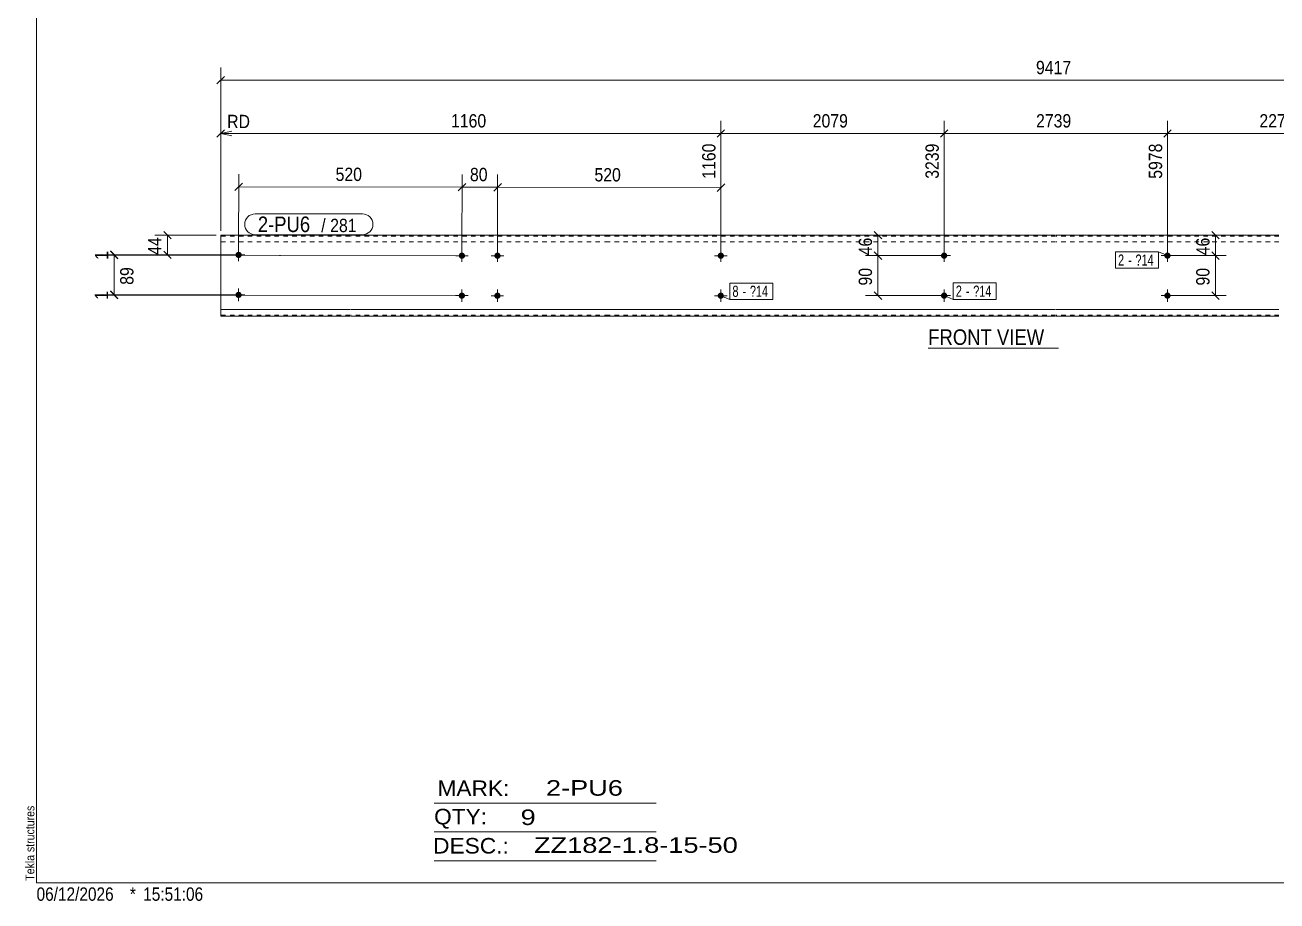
# Model space of a CAD drawing. Header units: millimetres. Extents: x 2 to 579, y 1 to 405.
# Drawn here: x 2.4 to 284.3, y 1 to 198.1 of the extents above; entities that cross this region are included whole.
import ezdxf

# ---------------------------------------------------------------- set-up
doc = ezdxf.new("R2010")
doc.units = ezdxf.units.MM
doc.linetypes.add('XKITLINE00', pattern=[0])
doc.linetypes.add('XKITLINE01', pattern=[4, 1, -1, 1, -1])
for name, color, linetype, lineweight in [('Bolt', 3, 'Continuous', 0), ('BoltMark', 7, 'Continuous', 0), ('Dimensions', 7, 'Continuous', 0), ('DrawingSheet', 5, 'Continuous', 0), ('OtherObjectType', 7, 'Continuous', 0), ('Part', 2, 'Continuous', 0), ('PartMark', 7, 'Continuous', 0)]:
    doc.layers.add(name, color=color, linetype=linetype, lineweight=lineweight)
doc.styles.add('ARIAL', font='ARIAL.TTF')
doc.styles.add('ARIAL_NARROW', font='ARIALN.TTF')

# ---------------------------------------------------------------- blocks, each defined once
blk = doc.blocks.new('*A1')
at = {"layer": 'Bolt'}
for points in [[(260.34, 146.2), (260.34, 146.16), (260.34, 146.13), (260.33, 146.09), (260.32, 146.06), (260.31, 146.03), (260.3, 145.99), (260.29, 145.96), (260.28, 145.93), (260.26, 145.9), (260.24, 145.87), (260.23, 145.84), (260.21, 145.81), (260.18, 145.79), (260.16, 145.76), (260.14, 145.74), (260.11, 145.71), (260.09, 145.69), (260.06, 145.67), (260.03, 145.65), (260, 145.63), (259.97, 145.61), (259.94, 145.6), (259.91, 145.58), (259.88, 145.57), (259.85, 145.56), (259.81, 145.55), (259.78, 145.54), (259.75, 145.54), (259.71, 145.53), (259.68, 145.53), (259.64, 145.53), (259.61, 145.53), (259.57, 145.53), (259.54, 145.54), (259.51, 145.54), (259.47, 145.55), (259.44, 145.56), (259.41, 145.57), (259.38, 145.58), (259.34, 145.6), (259.31, 145.61), (259.28, 145.63), (259.25, 145.65), (259.23, 145.67), (259.2, 145.69), (259.17, 145.71), (259.15, 145.74), (259.12, 145.76), (259.1, 145.79), (259.08, 145.81), (259.06, 145.84), (259.04, 145.87), (259.03, 145.9), (259.01, 145.93), (259, 145.96), (258.98, 145.99), (258.97, 146.03), (258.96, 146.06), (258.96, 146.09), (258.95, 146.13), (258.95, 146.16), (258.94, 146.2), (258.94, 146.23), (258.94, 146.26), (258.95, 146.3), (258.95, 146.33), (258.96, 146.37), (258.96, 146.4), (258.97, 146.43), (258.98, 146.47), (259, 146.5), (259.01, 146.53), (259.03, 146.56), (259.04, 146.59), (259.06, 146.62), (259.08, 146.65), (259.1, 146.67), (259.12, 146.7), (259.15, 146.72), (259.17, 146.75), (259.2, 146.77), (259.23, 146.79), (259.25, 146.81), (259.28, 146.83), (259.31, 146.85), (259.34, 146.86), (259.38, 146.88), (259.41, 146.89), (259.44, 146.9), (259.47, 146.91), (259.51, 146.92), (259.54, 146.92), (259.57, 146.93), (259.61, 146.93), (259.64, 146.93), (259.68, 146.93), (259.71, 146.93), (259.75, 146.92), (259.78, 146.92), (259.81, 146.91), (259.85, 146.9), (259.88, 146.89), (259.91, 146.88), (259.94, 146.86), (259.97, 146.85), (260, 146.83), (260.03, 146.81), (260.06, 146.79), (260.09, 146.77), (260.11, 146.75), (260.14, 146.72), (260.16, 146.7), (260.18, 146.67), (260.21, 146.65), (260.23, 146.62), (260.24, 146.59), (260.26, 146.56), (260.28, 146.53), (260.29, 146.5), (260.3, 146.47), (260.31, 146.43), (260.32, 146.4), (260.33, 146.37), (260.34, 146.33), (260.34, 146.3), (260.34, 146.26), (260.34, 146.23)], [(260.34, 137.2), (260.34, 137.16), (260.34, 137.13), (260.33, 137.09), (260.32, 137.06), (260.31, 137.03), (260.3, 136.99), (260.29, 136.96), (260.28, 136.93), (260.26, 136.9), (260.24, 136.87), (260.23, 136.84), (260.21, 136.81), (260.18, 136.79), (260.16, 136.76), (260.14, 136.74), (260.11, 136.71), (260.09, 136.69), (260.06, 136.67), (260.03, 136.65), (260, 136.63), (259.97, 136.61), (259.94, 136.6), (259.91, 136.58), (259.88, 136.57), (259.85, 136.56), (259.81, 136.55), (259.78, 136.54), (259.75, 136.54), (259.71, 136.53), (259.68, 136.53), (259.64, 136.53), (259.61, 136.53), (259.57, 136.53), (259.54, 136.54), (259.51, 136.54), (259.47, 136.55), (259.44, 136.56), (259.41, 136.57), (259.38, 136.58), (259.34, 136.6), (259.31, 136.61), (259.28, 136.63), (259.25, 136.65), (259.23, 136.67), (259.2, 136.69), (259.17, 136.71), (259.15, 136.74), (259.12, 136.76), (259.1, 136.79), (259.08, 136.81), (259.06, 136.84), (259.04, 136.87), (259.03, 136.9), (259.01, 136.93), (259, 136.96), (258.98, 136.99), (258.97, 137.03), (258.96, 137.06), (258.96, 137.09), (258.95, 137.13), (258.95, 137.16), (258.94, 137.2), (258.94, 137.23), (258.94, 137.26), (258.95, 137.3), (258.95, 137.33), (258.96, 137.37), (258.96, 137.4), (258.97, 137.43), (258.98, 137.47), (259, 137.5), (259.01, 137.53), (259.03, 137.56), (259.04, 137.59), (259.06, 137.62), (259.08, 137.65), (259.1, 137.67), (259.12, 137.7), (259.15, 137.72), (259.17, 137.75), (259.2, 137.77), (259.23, 137.79), (259.25, 137.81), (259.28, 137.83), (259.31, 137.85), (259.34, 137.86), (259.38, 137.88), (259.41, 137.89), (259.44, 137.9), (259.47, 137.91), (259.51, 137.92), (259.54, 137.92), (259.57, 137.93), (259.61, 137.93), (259.64, 137.93), (259.68, 137.93), (259.71, 137.93), (259.75, 137.92), (259.78, 137.92), (259.81, 137.91), (259.85, 137.9), (259.88, 137.89), (259.91, 137.88), (259.94, 137.86), (259.97, 137.85), (260, 137.83), (260.03, 137.81), (260.06, 137.79), (260.09, 137.77), (260.11, 137.75), (260.14, 137.72), (260.16, 137.7), (260.18, 137.67), (260.21, 137.65), (260.23, 137.62), (260.24, 137.59), (260.26, 137.56), (260.28, 137.53), (260.29, 137.5), (260.3, 137.47), (260.31, 137.43), (260.32, 137.4), (260.33, 137.37), (260.34, 137.33), (260.34, 137.3), (260.34, 137.26), (260.34, 137.23)]]:
    blk.add_hatch(color=3, dxfattribs=at).paths.add_polyline_path(points, flags=17)
at = {"layer": 'Bolt', "color": 3, "linetype": 'XKITLINE00', "lineweight": 0}
for p, q in [((259.64, 147.63), (259.64, 144.83)), ((258.24, 146.23), (261.04, 146.23)), ((259.64, 138.63), (259.64, 135.83)), ((258.24, 137.23), (261.04, 137.23))]:
    blk.add_line(p, q, dxfattribs=at)
blk = doc.blocks.new('*A2')
at = {"layer": 'Bolt'}
for points in [[(210.05, 146.2), (210.05, 146.16), (210.04, 146.13), (210.04, 146.09), (210.03, 146.06), (210.02, 146.03), (210.01, 145.99), (210, 145.96), (209.98, 145.93), (209.97, 145.9), (209.95, 145.87), (209.93, 145.84), (209.91, 145.81), (209.89, 145.79), (209.87, 145.76), (209.84, 145.74), (209.82, 145.71), (209.79, 145.69), (209.77, 145.67), (209.74, 145.65), (209.71, 145.63), (209.68, 145.61), (209.65, 145.6), (209.62, 145.58), (209.59, 145.57), (209.55, 145.56), (209.52, 145.55), (209.49, 145.54), (209.45, 145.54), (209.42, 145.53), (209.38, 145.53), (209.35, 145.53), (209.32, 145.53), (209.28, 145.53), (209.25, 145.54), (209.21, 145.54), (209.18, 145.55), (209.15, 145.56), (209.11, 145.57), (209.08, 145.58), (209.05, 145.6), (209.02, 145.61), (208.99, 145.63), (208.96, 145.65), (208.93, 145.67), (208.91, 145.69), (208.88, 145.71), (208.85, 145.74), (208.83, 145.76), (208.81, 145.79), (208.79, 145.81), (208.77, 145.84), (208.75, 145.87), (208.73, 145.9), (208.72, 145.93), (208.7, 145.96), (208.69, 145.99), (208.68, 146.03), (208.67, 146.06), (208.66, 146.09), (208.66, 146.13), (208.65, 146.16), (208.65, 146.2), (208.65, 146.23), (208.65, 146.26), (208.65, 146.3), (208.66, 146.33), (208.66, 146.37), (208.67, 146.4), (208.68, 146.43), (208.69, 146.47), (208.7, 146.5), (208.72, 146.53), (208.73, 146.56), (208.75, 146.59), (208.77, 146.62), (208.79, 146.65), (208.81, 146.67), (208.83, 146.7), (208.85, 146.72), (208.88, 146.75), (208.91, 146.77), (208.93, 146.79), (208.96, 146.81), (208.99, 146.83), (209.02, 146.85), (209.05, 146.86), (209.08, 146.88), (209.11, 146.89), (209.15, 146.9), (209.18, 146.91), (209.21, 146.92), (209.25, 146.92), (209.28, 146.93), (209.32, 146.93), (209.35, 146.93), (209.38, 146.93), (209.42, 146.93), (209.45, 146.92), (209.49, 146.92), (209.52, 146.91), (209.55, 146.9), (209.59, 146.89), (209.62, 146.88), (209.65, 146.86), (209.68, 146.85), (209.71, 146.83), (209.74, 146.81), (209.77, 146.79), (209.79, 146.77), (209.82, 146.75), (209.84, 146.72), (209.87, 146.7), (209.89, 146.67), (209.91, 146.65), (209.93, 146.62), (209.95, 146.59), (209.97, 146.56), (209.98, 146.53), (210, 146.5), (210.01, 146.47), (210.02, 146.43), (210.03, 146.4), (210.04, 146.37), (210.04, 146.33), (210.05, 146.3), (210.05, 146.26), (210.05, 146.23)], [(210.05, 137.2), (210.05, 137.16), (210.04, 137.13), (210.04, 137.09), (210.03, 137.06), (210.02, 137.03), (210.01, 136.99), (210, 136.96), (209.98, 136.93), (209.97, 136.9), (209.95, 136.87), (209.93, 136.84), (209.91, 136.81), (209.89, 136.79), (209.87, 136.76), (209.84, 136.74), (209.82, 136.71), (209.79, 136.69), (209.77, 136.67), (209.74, 136.65), (209.71, 136.63), (209.68, 136.61), (209.65, 136.6), (209.62, 136.58), (209.59, 136.57), (209.55, 136.56), (209.52, 136.55), (209.49, 136.54), (209.45, 136.54), (209.42, 136.53), (209.38, 136.53), (209.35, 136.53), (209.32, 136.53), (209.28, 136.53), (209.25, 136.54), (209.21, 136.54), (209.18, 136.55), (209.15, 136.56), (209.11, 136.57), (209.08, 136.58), (209.05, 136.6), (209.02, 136.61), (208.99, 136.63), (208.96, 136.65), (208.93, 136.67), (208.91, 136.69), (208.88, 136.71), (208.85, 136.74), (208.83, 136.76), (208.81, 136.79), (208.79, 136.81), (208.77, 136.84), (208.75, 136.87), (208.73, 136.9), (208.72, 136.93), (208.7, 136.96), (208.69, 136.99), (208.68, 137.03), (208.67, 137.06), (208.66, 137.09), (208.66, 137.13), (208.65, 137.16), (208.65, 137.2), (208.65, 137.23), (208.65, 137.26), (208.65, 137.3), (208.66, 137.33), (208.66, 137.37), (208.67, 137.4), (208.68, 137.43), (208.69, 137.47), (208.7, 137.5), (208.72, 137.53), (208.73, 137.56), (208.75, 137.59), (208.77, 137.62), (208.79, 137.65), (208.81, 137.67), (208.83, 137.7), (208.85, 137.72), (208.88, 137.75), (208.91, 137.77), (208.93, 137.79), (208.96, 137.81), (208.99, 137.83), (209.02, 137.85), (209.05, 137.86), (209.08, 137.88), (209.11, 137.89), (209.15, 137.9), (209.18, 137.91), (209.21, 137.92), (209.25, 137.92), (209.28, 137.93), (209.32, 137.93), (209.35, 137.93), (209.38, 137.93), (209.42, 137.93), (209.45, 137.92), (209.49, 137.92), (209.52, 137.91), (209.55, 137.9), (209.59, 137.89), (209.62, 137.88), (209.65, 137.86), (209.68, 137.85), (209.71, 137.83), (209.74, 137.81), (209.77, 137.79), (209.79, 137.77), (209.82, 137.75), (209.84, 137.72), (209.87, 137.7), (209.89, 137.67), (209.91, 137.65), (209.93, 137.62), (209.95, 137.59), (209.97, 137.56), (209.98, 137.53), (210, 137.5), (210.01, 137.47), (210.02, 137.43), (210.03, 137.4), (210.04, 137.37), (210.04, 137.33), (210.05, 137.3), (210.05, 137.26), (210.05, 137.23)]]:
    blk.add_hatch(color=3, dxfattribs=at).paths.add_polyline_path(points, flags=17)
at = {"layer": 'Bolt', "color": 3, "linetype": 'XKITLINE00', "lineweight": 0}
for p, q in [((209.35, 147.63), (209.35, 144.83)), ((207.95, 146.23), (210.75, 146.23)), ((209.35, 138.63), (209.35, 135.83)), ((207.95, 137.23), (210.75, 137.23))]:
    blk.add_line(p, q, dxfattribs=at)
blk = doc.blocks.new('*A5')
at = {"layer": 'Bolt'}
for points in [[(101.48, 146.18), (101.47, 146.15), (101.47, 146.11), (101.46, 146.08), (101.46, 146.05), (101.45, 146.01), (101.44, 145.98), (101.42, 145.95), (101.41, 145.92), (101.39, 145.89), (101.38, 145.86), (101.36, 145.83), (101.34, 145.8), (101.32, 145.77), (101.29, 145.75), (101.27, 145.72), (101.25, 145.7), (101.22, 145.68), (101.19, 145.66), (101.16, 145.64), (101.14, 145.62), (101.11, 145.6), (101.07, 145.59), (101.04, 145.57), (101.01, 145.56), (100.98, 145.55), (100.95, 145.54), (100.91, 145.53), (100.88, 145.53), (100.84, 145.52), (100.81, 145.52), (100.78, 145.52), (100.74, 145.52), (100.71, 145.52), (100.67, 145.53), (100.64, 145.53), (100.61, 145.54), (100.57, 145.55), (100.54, 145.56), (100.51, 145.57), (100.48, 145.59), (100.45, 145.6), (100.42, 145.62), (100.39, 145.64), (100.36, 145.66), (100.33, 145.68), (100.31, 145.7), (100.28, 145.72), (100.26, 145.75), (100.23, 145.78), (100.21, 145.8), (100.19, 145.83), (100.18, 145.86), (100.16, 145.89), (100.14, 145.92), (100.13, 145.95), (100.12, 145.98), (100.11, 146.02), (100.1, 146.05), (100.09, 146.08), (100.08, 146.12), (100.08, 146.15), (100.08, 146.19), (100.08, 146.22), (100.08, 146.25), (100.08, 146.29), (100.08, 146.32), (100.09, 146.36), (100.1, 146.39), (100.11, 146.42), (100.12, 146.46), (100.13, 146.49), (100.14, 146.52), (100.16, 146.55), (100.18, 146.58), (100.19, 146.61), (100.21, 146.64), (100.24, 146.66), (100.26, 146.69), (100.28, 146.71), (100.31, 146.74), (100.33, 146.76), (100.36, 146.78), (100.39, 146.8), (100.42, 146.82), (100.45, 146.84), (100.48, 146.85), (100.51, 146.87), (100.54, 146.88), (100.57, 146.89), (100.61, 146.9), (100.64, 146.91), (100.67, 146.91), (100.71, 146.92), (100.74, 146.92), (100.78, 146.92), (100.81, 146.92), (100.85, 146.92), (100.88, 146.91), (100.91, 146.91), (100.95, 146.9), (100.98, 146.89), (101.01, 146.88), (101.05, 146.86), (101.08, 146.85), (101.11, 146.84), (101.14, 146.82), (101.17, 146.8), (101.19, 146.78), (101.22, 146.76), (101.25, 146.74), (101.27, 146.71), (101.3, 146.69), (101.32, 146.66), (101.34, 146.63), (101.36, 146.61), (101.38, 146.58), (101.39, 146.55), (101.41, 146.52), (101.42, 146.49), (101.44, 146.45), (101.45, 146.42), (101.46, 146.39), (101.46, 146.35), (101.47, 146.32), (101.47, 146.29), (101.48, 146.25), (101.48, 146.22)], [(109.48, 146.17), (109.47, 146.14), (109.47, 146.1), (109.46, 146.07), (109.46, 146.03), (109.45, 146), (109.44, 145.97), (109.42, 145.94), (109.41, 145.91), (109.39, 145.87), (109.38, 145.84), (109.36, 145.82), (109.34, 145.79), (109.32, 145.76), (109.29, 145.73), (109.27, 145.71), (109.25, 145.69), (109.22, 145.66), (109.19, 145.64), (109.16, 145.62), (109.14, 145.6), (109.11, 145.59), (109.07, 145.57), (109.04, 145.56), (109.01, 145.55), (108.98, 145.54), (108.95, 145.53), (108.91, 145.52), (108.88, 145.51), (108.84, 145.51), (108.81, 145.51), (108.78, 145.51), (108.74, 145.51), (108.71, 145.51), (108.67, 145.51), (108.64, 145.52), (108.61, 145.53), (108.57, 145.54), (108.54, 145.55), (108.51, 145.56), (108.48, 145.57), (108.45, 145.59), (108.42, 145.61), (108.39, 145.62), (108.36, 145.64), (108.33, 145.67), (108.31, 145.69), (108.28, 145.71), (108.26, 145.74), (108.23, 145.76), (108.21, 145.79), (108.19, 145.82), (108.18, 145.85), (108.16, 145.88), (108.14, 145.91), (108.13, 145.94), (108.12, 145.97), (108.11, 146), (108.1, 146.04), (108.09, 146.07), (108.08, 146.1), (108.08, 146.14), (108.08, 146.17), (108.08, 146.21), (108.08, 146.24), (108.08, 146.28), (108.08, 146.31), (108.09, 146.34), (108.1, 146.38), (108.11, 146.41), (108.12, 146.44), (108.13, 146.47), (108.14, 146.51), (108.16, 146.54), (108.18, 146.57), (108.19, 146.6), (108.21, 146.62), (108.24, 146.65), (108.26, 146.68), (108.28, 146.7), (108.31, 146.73), (108.33, 146.75), (108.36, 146.77), (108.39, 146.79), (108.42, 146.81), (108.45, 146.82), (108.48, 146.84), (108.51, 146.85), (108.54, 146.86), (108.57, 146.88), (108.61, 146.88), (108.64, 146.89), (108.67, 146.9), (108.71, 146.9), (108.74, 146.9), (108.78, 146.91), (108.81, 146.9), (108.85, 146.9), (108.88, 146.9), (108.91, 146.89), (108.95, 146.88), (108.98, 146.88), (109.01, 146.86), (109.05, 146.85), (109.08, 146.84), (109.11, 146.82), (109.14, 146.81), (109.17, 146.79), (109.19, 146.77), (109.22, 146.75), (109.25, 146.72), (109.27, 146.7), (109.3, 146.67), (109.32, 146.65), (109.34, 146.62), (109.36, 146.59), (109.38, 146.56), (109.39, 146.53), (109.41, 146.5), (109.42, 146.47), (109.44, 146.44), (109.45, 146.41), (109.46, 146.37), (109.46, 146.34), (109.47, 146.31), (109.47, 146.27), (109.48, 146.24), (109.48, 146.2)], [(101.46, 137.18), (101.46, 137.15), (101.45, 137.11), (101.45, 137.08), (101.44, 137.05), (101.43, 137.01), (101.42, 136.98), (101.41, 136.95), (101.39, 136.92), (101.38, 136.89), (101.36, 136.86), (101.34, 136.83), (101.32, 136.8), (101.3, 136.77), (101.28, 136.75), (101.26, 136.72), (101.23, 136.7), (101.2, 136.68), (101.18, 136.66), (101.15, 136.64), (101.12, 136.62), (101.09, 136.6), (101.06, 136.59), (101.03, 136.57), (101, 136.56), (100.96, 136.55), (100.93, 136.54), (100.9, 136.53), (100.86, 136.53), (100.83, 136.52), (100.79, 136.52), (100.76, 136.52), (100.73, 136.52), (100.69, 136.52), (100.66, 136.53), (100.62, 136.53), (100.59, 136.54), (100.56, 136.55), (100.52, 136.56), (100.49, 136.57), (100.46, 136.59), (100.43, 136.6), (100.4, 136.62), (100.37, 136.64), (100.34, 136.66), (100.32, 136.68), (100.29, 136.7), (100.27, 136.72), (100.24, 136.75), (100.22, 136.78), (100.2, 136.8), (100.18, 136.83), (100.16, 136.86), (100.14, 136.89), (100.13, 136.92), (100.11, 136.95), (100.1, 136.98), (100.09, 137.02), (100.08, 137.05), (100.07, 137.08), (100.07, 137.12), (100.06, 137.15), (100.06, 137.19), (100.06, 137.22), (100.06, 137.25), (100.07, 137.29), (100.07, 137.32), (100.08, 137.36), (100.08, 137.39), (100.09, 137.42), (100.1, 137.46), (100.12, 137.49), (100.13, 137.52), (100.14, 137.55), (100.16, 137.58), (100.18, 137.61), (100.2, 137.64), (100.22, 137.66), (100.24, 137.69), (100.27, 137.71), (100.29, 137.74), (100.32, 137.76), (100.35, 137.78), (100.37, 137.8), (100.4, 137.82), (100.43, 137.84), (100.46, 137.85), (100.49, 137.87), (100.53, 137.88), (100.56, 137.89), (100.59, 137.9), (100.63, 137.91), (100.66, 137.91), (100.69, 137.92), (100.73, 137.92), (100.76, 137.92), (100.8, 137.92), (100.83, 137.92), (100.87, 137.91), (100.9, 137.91), (100.93, 137.9), (100.97, 137.89), (101, 137.88), (101.03, 137.86), (101.06, 137.85), (101.09, 137.84), (101.12, 137.82), (101.15, 137.8), (101.18, 137.78), (101.21, 137.76), (101.23, 137.74), (101.26, 137.71), (101.28, 137.69), (101.3, 137.66), (101.32, 137.63), (101.34, 137.61), (101.36, 137.58), (101.38, 137.55), (101.39, 137.52), (101.41, 137.49), (101.42, 137.45), (101.43, 137.42), (101.44, 137.39), (101.45, 137.35), (101.45, 137.32), (101.46, 137.29), (101.46, 137.25), (101.46, 137.22)], [(109.46, 137.17), (109.46, 137.14), (109.45, 137.1), (109.45, 137.07), (109.44, 137.03), (109.43, 137), (109.42, 136.97), (109.41, 136.94), (109.39, 136.91), (109.38, 136.87), (109.36, 136.84), (109.34, 136.82), (109.32, 136.79), (109.3, 136.76), (109.28, 136.73), (109.26, 136.71), (109.23, 136.69), (109.2, 136.66), (109.18, 136.64), (109.15, 136.62), (109.12, 136.6), (109.09, 136.59), (109.06, 136.57), (109.03, 136.56), (109, 136.55), (108.96, 136.54), (108.93, 136.53), (108.9, 136.52), (108.86, 136.51), (108.83, 136.51), (108.79, 136.51), (108.76, 136.51), (108.73, 136.51), (108.69, 136.51), (108.66, 136.51), (108.62, 136.52), (108.59, 136.53), (108.56, 136.54), (108.52, 136.55), (108.49, 136.56), (108.46, 136.57), (108.43, 136.59), (108.4, 136.61), (108.37, 136.62), (108.34, 136.64), (108.32, 136.67), (108.29, 136.69), (108.27, 136.71), (108.24, 136.74), (108.22, 136.76), (108.2, 136.79), (108.18, 136.82), (108.16, 136.85), (108.14, 136.88), (108.13, 136.91), (108.11, 136.94), (108.1, 136.97), (108.09, 137), (108.08, 137.04), (108.07, 137.07), (108.07, 137.1), (108.06, 137.14), (108.06, 137.17), (108.06, 137.21), (108.06, 137.24), (108.07, 137.28), (108.07, 137.31), (108.08, 137.34), (108.08, 137.38), (108.09, 137.41), (108.1, 137.44), (108.12, 137.47), (108.13, 137.51), (108.14, 137.54), (108.16, 137.57), (108.18, 137.6), (108.2, 137.62), (108.22, 137.65), (108.24, 137.68), (108.27, 137.7), (108.29, 137.73), (108.32, 137.75), (108.35, 137.77), (108.37, 137.79), (108.4, 137.81), (108.43, 137.82), (108.46, 137.84), (108.49, 137.85), (108.53, 137.86), (108.56, 137.88), (108.59, 137.88), (108.63, 137.89), (108.66, 137.9), (108.69, 137.9), (108.73, 137.9), (108.76, 137.91), (108.8, 137.9), (108.83, 137.9), (108.87, 137.9), (108.9, 137.89), (108.93, 137.88), (108.97, 137.88), (109, 137.86), (109.03, 137.85), (109.06, 137.84), (109.09, 137.82), (109.12, 137.81), (109.15, 137.79), (109.18, 137.77), (109.21, 137.75), (109.23, 137.72), (109.26, 137.7), (109.28, 137.67), (109.3, 137.65), (109.32, 137.62), (109.34, 137.59), (109.36, 137.56), (109.38, 137.53), (109.39, 137.5), (109.41, 137.47), (109.42, 137.44), (109.43, 137.41), (109.44, 137.37), (109.45, 137.34), (109.45, 137.31), (109.46, 137.27), (109.46, 137.24), (109.46, 137.2)]]:
    blk.add_hatch(color=3, dxfattribs=at).paths.add_polyline_path(points, flags=17)
at = {"layer": 'Bolt', "color": 3, "linetype": 'XKITLINE00', "lineweight": 0}
for p, q in [((100.78, 147.62), (100.77, 144.82)), ((108.78, 147.61), (108.77, 144.81)), ((99.38, 146.22), (102.18, 146.22)), ((107.38, 146.21), (110.18, 146.2)), ((100.76, 138.62), (100.76, 135.82)), ((108.76, 138.61), (108.76, 135.81)), ((99.36, 137.22), (102.16, 137.22)), ((107.36, 137.21), (110.16, 137.2))]:
    blk.add_line(p, q, dxfattribs=at)
blk = doc.blocks.new('*A6')
at = {"layer": 'Bolt'}
for points in [[(51.18, 146.36), (51.18, 146.33), (51.17, 146.29), (51.17, 146.26), (51.16, 146.22), (51.15, 146.19), (51.14, 146.16), (51.13, 146.13), (51.11, 146.1), (51.1, 146.06), (51.08, 146.03), (51.06, 146.01), (51.04, 145.98), (51.02, 145.95), (51, 145.92), (50.98, 145.9), (50.95, 145.88), (50.93, 145.85), (50.9, 145.83), (50.87, 145.81), (50.84, 145.79), (50.81, 145.78), (50.78, 145.76), (50.75, 145.75), (50.72, 145.74), (50.68, 145.73), (50.65, 145.72), (50.62, 145.71), (50.58, 145.7), (50.55, 145.7), (50.52, 145.7), (50.48, 145.7), (50.45, 145.7), (50.41, 145.7), (50.38, 145.7), (50.34, 145.71), (50.31, 145.72), (50.28, 145.73), (50.25, 145.74), (50.21, 145.75), (50.18, 145.76), (50.15, 145.78), (50.12, 145.8), (50.09, 145.81), (50.06, 145.83), (50.04, 145.86), (50.01, 145.88), (49.99, 145.9), (49.96, 145.93), (49.94, 145.95), (49.92, 145.98), (49.9, 146.01), (49.88, 146.04), (49.86, 146.07), (49.85, 146.1), (49.84, 146.13), (49.82, 146.16), (49.81, 146.19), (49.8, 146.23), (49.8, 146.26), (49.79, 146.29), (49.79, 146.33), (49.78, 146.36), (49.78, 146.4), (49.78, 146.43), (49.79, 146.47), (49.79, 146.5), (49.8, 146.53), (49.8, 146.57), (49.81, 146.6), (49.82, 146.63), (49.84, 146.66), (49.85, 146.7), (49.87, 146.73), (49.88, 146.76), (49.9, 146.79), (49.92, 146.81), (49.94, 146.84), (49.96, 146.87), (49.99, 146.89), (50.01, 146.91), (50.04, 146.94), (50.07, 146.96), (50.09, 146.98), (50.12, 147), (50.15, 147.01), (50.18, 147.03), (50.22, 147.04), (50.25, 147.05), (50.28, 147.07), (50.31, 147.07), (50.35, 147.08), (50.38, 147.09), (50.41, 147.09), (50.45, 147.09), (50.48, 147.1), (50.52, 147.09), (50.55, 147.09), (50.59, 147.09), (50.62, 147.08), (50.65, 147.07), (50.69, 147.06), (50.72, 147.05), (50.75, 147.04), (50.78, 147.03), (50.81, 147.01), (50.84, 147), (50.87, 146.98), (50.9, 146.96), (50.93, 146.94), (50.95, 146.91), (50.98, 146.89), (51, 146.86), (51.02, 146.84), (51.05, 146.81), (51.07, 146.78), (51.08, 146.75), (51.1, 146.72), (51.12, 146.69), (51.13, 146.66), (51.14, 146.63), (51.15, 146.6), (51.16, 146.56), (51.17, 146.53), (51.17, 146.5), (51.18, 146.46), (51.18, 146.43), (51.18, 146.39)], [(159.77, 146.18), (159.77, 146.14), (159.76, 146.11), (159.76, 146.07), (159.75, 146.04), (159.74, 146.01), (159.73, 145.98), (159.72, 145.94), (159.7, 145.91), (159.69, 145.88), (159.67, 145.85), (159.65, 145.82), (159.63, 145.79), (159.61, 145.77), (159.59, 145.74), (159.56, 145.72), (159.54, 145.69), (159.51, 145.67), (159.49, 145.65), (159.46, 145.63), (159.43, 145.61), (159.4, 145.59), (159.37, 145.58), (159.34, 145.56), (159.3, 145.55), (159.27, 145.54), (159.24, 145.53), (159.21, 145.53), (159.17, 145.52), (159.14, 145.52), (159.1, 145.51), (159.07, 145.51), (159.03, 145.51), (159, 145.52), (158.97, 145.52), (158.93, 145.53), (158.9, 145.53), (158.87, 145.54), (158.83, 145.55), (158.8, 145.57), (158.77, 145.58), (158.74, 145.6), (158.71, 145.61), (158.68, 145.63), (158.65, 145.65), (158.63, 145.67), (158.6, 145.69), (158.57, 145.72), (158.55, 145.74), (158.53, 145.77), (158.51, 145.8), (158.49, 145.82), (158.47, 145.85), (158.45, 145.88), (158.44, 145.91), (158.42, 145.95), (158.41, 145.98), (158.4, 146.01), (158.39, 146.04), (158.38, 146.08), (158.38, 146.11), (158.37, 146.14), (158.37, 146.18), (158.37, 146.21), (158.37, 146.25), (158.37, 146.28), (158.38, 146.32), (158.38, 146.35), (158.39, 146.38), (158.4, 146.42), (158.41, 146.45), (158.42, 146.48), (158.44, 146.51), (158.45, 146.54), (158.47, 146.57), (158.49, 146.6), (158.51, 146.63), (158.53, 146.66), (158.55, 146.68), (158.58, 146.71), (158.6, 146.73), (158.63, 146.75), (158.65, 146.78), (158.68, 146.79), (158.71, 146.81), (158.74, 146.83), (158.77, 146.85), (158.8, 146.86), (158.84, 146.87), (158.87, 146.88), (158.9, 146.89), (158.93, 146.9), (158.97, 146.9), (159, 146.91), (159.04, 146.91), (159.07, 146.91), (159.11, 146.91), (159.14, 146.91), (159.17, 146.9), (159.21, 146.9), (159.24, 146.89), (159.27, 146.88), (159.31, 146.87), (159.34, 146.86), (159.37, 146.84), (159.4, 146.83), (159.43, 146.81), (159.46, 146.79), (159.49, 146.77), (159.52, 146.75), (159.54, 146.73), (159.57, 146.71), (159.59, 146.68), (159.61, 146.66), (159.63, 146.63), (159.65, 146.6), (159.67, 146.57), (159.69, 146.54), (159.7, 146.51), (159.72, 146.48), (159.73, 146.45), (159.74, 146.41), (159.75, 146.38), (159.76, 146.35), (159.76, 146.31), (159.77, 146.28), (159.77, 146.25), (159.77, 146.21)], [(51.17, 137.36), (51.16, 137.33), (51.16, 137.29), (51.15, 137.26), (51.15, 137.22), (51.14, 137.19), (51.13, 137.16), (51.11, 137.13), (51.1, 137.1), (51.08, 137.06), (51.07, 137.03), (51.05, 137.01), (51.03, 136.98), (51.01, 136.95), (50.99, 136.92), (50.96, 136.9), (50.94, 136.88), (50.91, 136.85), (50.88, 136.83), (50.86, 136.81), (50.83, 136.79), (50.8, 136.78), (50.77, 136.76), (50.73, 136.75), (50.7, 136.74), (50.67, 136.73), (50.64, 136.72), (50.6, 136.71), (50.57, 136.7), (50.54, 136.7), (50.5, 136.7), (50.47, 136.7), (50.43, 136.7), (50.4, 136.7), (50.36, 136.7), (50.33, 136.71), (50.3, 136.72), (50.26, 136.73), (50.23, 136.74), (50.2, 136.75), (50.17, 136.76), (50.14, 136.78), (50.11, 136.8), (50.08, 136.81), (50.05, 136.83), (50.02, 136.86), (50, 136.88), (49.97, 136.9), (49.95, 136.93), (49.93, 136.95), (49.9, 136.98), (49.89, 137.01), (49.87, 137.04), (49.85, 137.07), (49.83, 137.1), (49.82, 137.13), (49.81, 137.16), (49.8, 137.19), (49.79, 137.23), (49.78, 137.26), (49.78, 137.29), (49.77, 137.33), (49.77, 137.36), (49.77, 137.4), (49.77, 137.43), (49.77, 137.47), (49.78, 137.5), (49.78, 137.53), (49.79, 137.57), (49.8, 137.6), (49.81, 137.63), (49.82, 137.66), (49.84, 137.7), (49.85, 137.73), (49.87, 137.76), (49.89, 137.79), (49.91, 137.81), (49.93, 137.84), (49.95, 137.87), (49.97, 137.89), (50, 137.91), (50.02, 137.94), (50.05, 137.96), (50.08, 137.98), (50.11, 138), (50.14, 138.01), (50.17, 138.03), (50.2, 138.04), (50.23, 138.05), (50.27, 138.07), (50.3, 138.07), (50.33, 138.08), (50.37, 138.09), (50.4, 138.09), (50.43, 138.09), (50.47, 138.1), (50.5, 138.09), (50.54, 138.09), (50.57, 138.09), (50.61, 138.08), (50.64, 138.07), (50.67, 138.06), (50.7, 138.05), (50.74, 138.04), (50.77, 138.03), (50.8, 138.01), (50.83, 138), (50.86, 137.98), (50.89, 137.96), (50.91, 137.94), (50.94, 137.91), (50.96, 137.89), (50.99, 137.86), (51.01, 137.84), (51.03, 137.81), (51.05, 137.78), (51.07, 137.75), (51.09, 137.72), (51.1, 137.69), (51.11, 137.66), (51.13, 137.63), (51.14, 137.6), (51.15, 137.56), (51.15, 137.53), (51.16, 137.5), (51.16, 137.46), (51.17, 137.43), (51.17, 137.39)], [(159.75, 137.18), (159.75, 137.14), (159.75, 137.11), (159.74, 137.07), (159.73, 137.04), (159.73, 137.01), (159.71, 136.98), (159.7, 136.94), (159.69, 136.91), (159.67, 136.88), (159.66, 136.85), (159.64, 136.82), (159.62, 136.79), (159.6, 136.77), (159.57, 136.74), (159.55, 136.72), (159.52, 136.69), (159.5, 136.67), (159.47, 136.65), (159.44, 136.63), (159.41, 136.61), (159.38, 136.59), (159.35, 136.58), (159.32, 136.57), (159.29, 136.55), (159.26, 136.54), (159.22, 136.53), (159.19, 136.53), (159.16, 136.52), (159.12, 136.52), (159.09, 136.51), (159.05, 136.51), (159.02, 136.51), (158.99, 136.52), (158.95, 136.52), (158.92, 136.53), (158.88, 136.53), (158.85, 136.54), (158.82, 136.55), (158.79, 136.57), (158.76, 136.58), (158.72, 136.6), (158.69, 136.61), (158.67, 136.63), (158.64, 136.65), (158.61, 136.67), (158.58, 136.69), (158.56, 136.72), (158.54, 136.74), (158.51, 136.77), (158.49, 136.8), (158.47, 136.82), (158.45, 136.85), (158.44, 136.88), (158.42, 136.91), (158.41, 136.95), (158.4, 136.98), (158.39, 137.01), (158.38, 137.04), (158.37, 137.08), (158.36, 137.11), (158.36, 137.14), (158.36, 137.18), (158.36, 137.21), (158.36, 137.25), (158.36, 137.28), (158.36, 137.32), (158.37, 137.35), (158.38, 137.38), (158.39, 137.42), (158.4, 137.45), (158.41, 137.48), (158.42, 137.51), (158.44, 137.54), (158.46, 137.57), (158.47, 137.6), (158.49, 137.63), (158.52, 137.66), (158.54, 137.68), (158.56, 137.71), (158.59, 137.73), (158.61, 137.75), (158.64, 137.78), (158.67, 137.79), (158.7, 137.81), (158.73, 137.83), (158.76, 137.85), (158.79, 137.86), (158.82, 137.87), (158.85, 137.88), (158.89, 137.89), (158.92, 137.9), (158.95, 137.9), (158.99, 137.91), (159.02, 137.91), (159.06, 137.91), (159.09, 137.91), (159.13, 137.91), (159.16, 137.9), (159.19, 137.9), (159.23, 137.89), (159.26, 137.88), (159.29, 137.87), (159.32, 137.86), (159.36, 137.84), (159.39, 137.83), (159.42, 137.81), (159.45, 137.79), (159.47, 137.77), (159.5, 137.75), (159.53, 137.73), (159.55, 137.71), (159.57, 137.68), (159.6, 137.66), (159.62, 137.63), (159.64, 137.6), (159.66, 137.57), (159.67, 137.54), (159.69, 137.51), (159.7, 137.48), (159.71, 137.45), (159.73, 137.41), (159.73, 137.38), (159.74, 137.35), (159.75, 137.31), (159.75, 137.28), (159.75, 137.25), (159.76, 137.21)]]:
    blk.add_hatch(color=3, dxfattribs=at).paths.add_polyline_path(points, flags=17)
at = {"layer": 'Bolt', "color": 3, "linetype": 'XKITLINE00', "lineweight": 0}
for p, q in [((50.48, 147.8), (50.48, 145)), ((159.07, 147.61), (159.07, 144.81)), ((49.08, 146.4), (51.88, 146.39)), ((157.67, 146.21), (160.47, 146.21)), ((50.47, 138.8), (50.47, 136)), ((159.06, 138.61), (159.05, 135.81)), ((49.07, 137.4), (51.87, 137.39)), ((157.66, 137.21), (160.46, 137.21))]:
    blk.add_line(p, q, dxfattribs=at)
blk = doc.blocks.new('*A7')
at = {"layer": 'Part', "color": 2, "linetype": 'XKITLINE00', "lineweight": 0}
for p, q in [((46.46, 132.63), (46.46, 150.83)), ((75.56, 150.83), (46.46, 150.83)), ((133.86, 150.83), (75.66, 150.83)), ((184.15, 150.83), (133.96, 150.83)), ((234.45, 150.83), (184.25, 150.83)), ((284.74, 150.83), (234.55, 150.83)), ((75.56, 134.13), (46.46, 134.13)), ((75.56, 132.63), (46.46, 132.63)), ((133.86, 134.13), (75.66, 134.13)), ((133.86, 132.63), (75.66, 132.63)), ((184.15, 134.13), (133.96, 134.13)), ((184.15, 132.63), (133.96, 132.63)), ((234.45, 134.13), (184.25, 134.13)), ((234.45, 132.63), (184.25, 132.63)), ((284.74, 134.13), (234.55, 134.13)), ((284.74, 132.63), (234.55, 132.63))]:
    blk.add_line(p, q, dxfattribs=at)
at = {"layer": 'Part', "color": 7, "linetype": 'XKITLINE01', "lineweight": 0}
for p, q in [((75.56, 150.65), (46.46, 150.65)), ((133.86, 150.65), (75.66, 150.65)), ((184.15, 150.65), (133.96, 150.65)), ((234.45, 150.65), (184.25, 150.65)), ((284.74, 150.65), (234.55, 150.65)), ((75.56, 149.33), (46.46, 149.33)), ((133.86, 149.33), (75.66, 149.33)), ((184.15, 149.33), (133.96, 149.33)), ((234.45, 149.33), (184.25, 149.33)), ((284.74, 149.33), (234.55, 149.33)), ((75.56, 132.81), (46.46, 132.81)), ((133.86, 132.81), (75.66, 132.81)), ((184.15, 132.81), (133.96, 132.81)), ((234.45, 132.81), (184.25, 132.81)), ((284.74, 132.81), (234.55, 132.81))]:
    blk.add_line(p, q, dxfattribs=at)
blk = doc.blocks.new('*A15')
at = {"layer": 'DrawingSheet', "color": 5, "linetype": 'XKITLINE00', "lineweight": 0}
for p, q in [((5, 405), (5, 5)), ((5, 5), (579, 5))]:
    blk.add_line(p, q, dxfattribs=at)
at = {"layer": 'DrawingSheet', "color": 5, "style": 'ARIAL', "width": 0.85}
blk.add_text('Tekla structures', height=2, rotation=90, dxfattribs=at).set_placement((4.5, 5.5))
blk = doc.blocks.new('*A19')
at = {"layer": 'OtherObjectType', "color": 6, "linetype": 'XKITLINE00', "lineweight": 0}
for p, q in [((94.5, 23), (144.5, 23)), ((94.5, 16.5), (144.5, 16.5)), ((94.5, 10), (144.5, 10))]:
    blk.add_line(p, q, dxfattribs=at)
at = {"layer": 'OtherObjectType', "color": 6, "style": 'ARIAL_NARROW'}
for s, width, p in [('2-PU6', 1.525501, (119.69, 24.65)), ('MARK:', 1.275, (95.27, 24.58)), ('QTY:', 1.275, (94.5, 18.19)), ('9', 1.525501, (113.99, 18.05)), ('DESC.:', 1.275, (94.29, 11.63)), ('ZZ182-1.8-15-50', 1.525501, (117, 11.79))]:
    blk.add_text(s, height=3.5, dxfattribs=dict(at, width=width)).set_placement(p)
blk = doc.blocks.new('*A22')
at = {"layer": 'OtherObjectType', "color": 7, "style": 'ARIAL_NARROW', "width": 1.008832}
for s, p in [('06/12/2026', (4.99, 1)), ('*', (26, 1)), ('15:51:06', (29, 1))]:
    blk.add_text(s, height=3, dxfattribs=at).set_placement(p)
blk = doc.blocks.new('*A23')
at = {"layer": 'Dimensions', "color": 7, "linetype": 'XKITLINE00', "lineweight": 0}
for p, q in [((50.48, 147.4), (50.51, 164.57)), ((100.78, 147.22), (100.81, 164.49)), ((51.36, 162.57), (49.66, 160.88)), ((50.51, 161.72), (100.8, 161.64)), ((101.65, 162.49), (99.95, 160.79))]:
    blk.add_line(p, q, dxfattribs=at)
at = {"layer": 'Dimensions', "color": 3}
for p in [(50.51, 161.72), (100.8, 161.64)]:
    blk.add_point(p, dxfattribs=at)
at = {"layer": 'Dimensions', "color": 3, "style": 'ARIAL', "width": 0.85}
blk.add_text('520', height=3, rotation=-0.0917, dxfattribs=at).set_placement((72.32, 163.04))
blk = doc.blocks.new('*A24')
at = {"layer": 'Dimensions', "color": 7, "linetype": 'XKITLINE00', "lineweight": 0}
for p, q in [((100.78, 147.22), (100.81, 164.49)), ((108.78, 147.21), (108.81, 164.48)), ((101.65, 162.49), (99.95, 160.79)), ((100.8, 161.64), (108.8, 161.63)), ((109.65, 162.48), (107.95, 160.78))]:
    blk.add_line(p, q, dxfattribs=at)
at = {"layer": 'Dimensions', "color": 3}
for p in [(100.8, 161.64), (108.8, 161.63)]:
    blk.add_point(p, dxfattribs=at)
at = {"layer": 'Dimensions', "color": 3, "style": 'ARIAL', "width": 0.85}
blk.add_text('80', height=3, rotation=-0.0917, dxfattribs=at).set_placement((102.58, 162.99))
blk = doc.blocks.new('*A25')
at = {"layer": 'Dimensions', "color": 7, "linetype": 'XKITLINE00', "lineweight": 0}
for p, q in [((108.78, 147.21), (108.81, 164.48)), ((159.07, 147.21), (159.1, 164.4)), ((109.65, 162.48), (107.95, 160.78)), ((108.8, 161.63), (159.1, 161.55)), ((159.95, 162.39), (158.25, 160.7))]:
    blk.add_line(p, q, dxfattribs=at)
at = {"layer": 'Dimensions', "color": 3}
for p in [(108.8, 161.63), (159.1, 161.55)]:
    blk.add_point(p, dxfattribs=at)
at = {"layer": 'Dimensions', "color": 3, "style": 'ARIAL', "width": 0.85}
blk.add_text('520', height=3, rotation=-0.0917, dxfattribs=at).set_placement((130.61, 162.94))
blk = doc.blocks.new('*A26')
at = {"layer": 'Dimensions', "color": 7, "linetype": 'XKITLINE00', "lineweight": 0}
for p, q in [((21.61, 138.29), (23.3, 136.59)), ((21.61, 138.2), (23.3, 136.5)), ((49.47, 137.4), (19.6, 137.45)), ((99.76, 137.22), (19.6, 137.35)), ((22.45, 137.35), (22.45, 137.44))]:
    blk.add_line(p, q, dxfattribs=at)
at = {"layer": 'Dimensions', "color": 3}
for p in [(22.45, 137.44), (22.45, 137.35)]:
    blk.add_point(p, dxfattribs=at)
at = {"layer": 'Dimensions', "color": 3, "style": 'ARIAL', "width": 0.85}
blk.add_text('1', height=3, rotation=89.9085, dxfattribs=at).set_placement((21.1, 136.28))
blk = doc.blocks.new('*A27')
at = {"layer": 'Dimensions', "color": 7, "linetype": 'XKITLINE00', "lineweight": 0}
for p, q in [((21.62, 147.2), (23.31, 145.5)), ((99.78, 146.22), (20.07, 146.35)), ((22.45, 137.44), (22.47, 146.35)), ((21.61, 138.29), (23.3, 136.59)), ((49.47, 137.4), (20.05, 137.45))]:
    blk.add_line(p, q, dxfattribs=at)
at = {"layer": 'Dimensions', "color": 3}
for p in [(22.47, 146.35), (22.45, 137.44)]:
    blk.add_point(p, dxfattribs=at)
at = {"layer": 'Dimensions', "color": 3, "style": 'ARIAL', "width": 0.85}
blk.add_text('89', height=3, rotation=89.9085, dxfattribs=at).set_placement((26.81, 139.66))
blk = doc.blocks.new('*A28')
at = {"layer": 'Dimensions', "color": 7, "linetype": 'XKITLINE00', "lineweight": 0}
for p, q in [((21.62, 147.29), (23.31, 145.59)), ((21.62, 147.2), (23.31, 145.5)), ((49.48, 146.4), (19.62, 146.45)), ((99.78, 146.22), (19.62, 146.35)), ((22.47, 146.35), (22.47, 146.44))]:
    blk.add_line(p, q, dxfattribs=at)
at = {"layer": 'Dimensions', "color": 3}
for p in [(22.47, 146.44), (22.47, 146.35)]:
    blk.add_point(p, dxfattribs=at)
at = {"layer": 'Dimensions', "color": 3, "style": 'ARIAL', "width": 0.85}
blk.add_text('1', height=3, rotation=89.9085, dxfattribs=at).set_placement((21.12, 145.28))
blk = doc.blocks.new('*A29')
at = {"layer": 'Dimensions', "color": 7, "linetype": 'XKITLINE00', "lineweight": 0}
for p, q in [((45.46, 150.83), (31.61, 150.83)), ((33.61, 151.68), (35.31, 149.98)), ((34.46, 146.4), (34.46, 150.83)), ((33.61, 147.24), (35.31, 145.55)), ((49.48, 146.4), (31.61, 146.4))]:
    blk.add_line(p, q, dxfattribs=at)
at = {"layer": 'Dimensions', "color": 3}
for p in [(34.46, 150.83), (34.46, 146.4)]:
    blk.add_point(p, dxfattribs=at)
at = {"layer": 'Dimensions', "color": 3, "style": 'ARIAL', "width": 0.85}
blk.add_text('44', height=3, rotation=90.0002, dxfattribs=at).set_placement((33.11, 146.39))
blk = doc.blocks.new('*A32')
at = {"layer": 'Dimensions', "color": 7, "linetype": 'XKITLINE00', "lineweight": 0}
for p, q in [((269.61, 147.08), (271.31, 145.38)), ((260.64, 146.23), (272.86, 146.23)), ((270.46, 137.23), (270.46, 146.23)), ((260.64, 137.23), (272.86, 137.23)), ((269.61, 138.08), (271.31, 136.38))]:
    blk.add_line(p, q, dxfattribs=at)
at = {"layer": 'Dimensions', "color": 3}
for p in [(270.46, 146.23), (270.46, 137.23)]:
    blk.add_point(p, dxfattribs=at)
at = {"layer": 'Dimensions', "color": 3, "style": 'ARIAL', "width": 0.85}
blk.add_text('90', height=3, rotation=90.0002, dxfattribs=at).set_placement((269.11, 139.5))
blk = doc.blocks.new('*A33')
at = {"layer": 'Dimensions', "color": 7, "linetype": 'XKITLINE00', "lineweight": 0}
for p, q in [((260.64, 150.83), (272.86, 150.83)), ((269.61, 151.68), (271.31, 149.98)), ((270.46, 146.23), (270.46, 150.83)), ((269.61, 147.08), (271.31, 145.38)), ((260.64, 146.23), (272.86, 146.23))]:
    blk.add_line(p, q, dxfattribs=at)
at = {"layer": 'Dimensions', "color": 3}
for p in [(270.46, 150.83), (270.46, 146.23)]:
    blk.add_point(p, dxfattribs=at)
at = {"layer": 'Dimensions', "color": 3, "style": 'ARIAL', "width": 0.85}
blk.add_text('46', height=3, rotation=90.0002, dxfattribs=at).set_placement((269.11, 146.3))
blk = doc.blocks.new('*A34')
at = {"layer": 'Dimensions', "color": 7, "linetype": 'XKITLINE00', "lineweight": 0}
for p, q in [((193.61, 147.08), (195.31, 145.38)), ((208.35, 146.23), (191.61, 146.23)), ((194.46, 137.23), (194.46, 146.23)), ((208.35, 137.23), (191.61, 137.23)), ((193.61, 138.08), (195.31, 136.38))]:
    blk.add_line(p, q, dxfattribs=at)
at = {"layer": 'Dimensions', "color": 3}
for p in [(194.46, 146.23), (194.46, 137.23)]:
    blk.add_point(p, dxfattribs=at)
at = {"layer": 'Dimensions', "color": 3, "style": 'ARIAL', "width": 0.85}
blk.add_text('90', height=3, rotation=90.0002, dxfattribs=at).set_placement((193.11, 139.5))
blk = doc.blocks.new('*A35')
at = {"layer": 'Dimensions', "color": 7, "linetype": 'XKITLINE00', "lineweight": 0}
for p, q in [((208.35, 150.83), (191.61, 150.83)), ((193.61, 151.68), (195.31, 149.98)), ((194.46, 146.23), (194.46, 150.83)), ((193.61, 147.08), (195.31, 145.38)), ((208.35, 146.23), (191.61, 146.23))]:
    blk.add_line(p, q, dxfattribs=at)
at = {"layer": 'Dimensions', "color": 3}
for p in [(194.46, 150.83), (194.46, 146.23)]:
    blk.add_point(p, dxfattribs=at)
at = {"layer": 'Dimensions', "color": 3, "style": 'ARIAL', "width": 0.85}
blk.add_text('46', height=3, rotation=90.0002, dxfattribs=at).set_placement((193.11, 146.3))
blk = doc.blocks.new('*A36')
at = {"layer": 'Dimensions', "color": 7, "linetype": 'XKITLINE00', "lineweight": 0}
for p, q in [((47.31, 186.58), (45.61, 184.88)), ((46.46, 151.83), (46.46, 188.58)), ((46.46, 185.73), (422.53, 185.73))]:
    blk.add_line(p, q, dxfattribs=at)
at = {"layer": 'Dimensions', "color": 3}
blk.add_point((46.46, 185.73), dxfattribs=at)
at = {"layer": 'Dimensions', "color": 3, "style": 'ARIAL', "width": 0.85}
blk.add_text('9417', height=3, dxfattribs=at).set_placement((230.04, 187.08))
blk = doc.blocks.new('*A37')
at = {"layer": 'Dimensions', "color": 7, "linetype": 'XKITLINE00', "lineweight": 0}
for p, q in [((46.46, 151.83), (46.46, 178.23)), ((46.46, 151.83), (46.46, 176.58)), ((159.07, 147.21), (159.07, 176.58)), ((47.31, 174.58), (45.61, 172.88)), ((48.96, 174.23), (46.46, 173.73)), ((46.46, 173.73), (159.07, 173.73)), ((48.96, 173.23), (46.46, 173.73)), ((53.68, 173.73), (46.46, 173.73)), ((159.92, 174.58), (158.22, 172.88))]:
    blk.add_line(p, q, dxfattribs=at)
at = {"layer": 'Dimensions', "color": 3}
for p in [(46.46, 173.73), (159.07, 173.73)]:
    blk.add_point(p, dxfattribs=at)
at = {"layer": 'Dimensions', "color": 7}
blk.add_point((46.46, 173.73), dxfattribs=at)
at = {"layer": 'Dimensions', "color": 3, "style": 'ARIAL', "width": 0.85}
for s, p in [('RD', (47.9, 174.93)), ('1160', (98.31, 175.08))]:
    blk.add_text(s, height=3, dxfattribs=at).set_placement(p)
blk.add_text('1160', height=3, rotation=90.0002, dxfattribs=at).set_placement((157.87, 163.53))
blk = doc.blocks.new('*A38')
at = {"layer": 'Dimensions', "color": 7, "linetype": 'XKITLINE00', "lineweight": 0}
for p, q in [((159.07, 147.21), (159.07, 176.58)), ((209.35, 147.23), (209.35, 176.58)), ((159.92, 174.58), (158.22, 172.88)), ((159.07, 173.73), (209.35, 173.73)), ((210.2, 174.58), (208.5, 172.88))]:
    blk.add_line(p, q, dxfattribs=at)
at = {"layer": 'Dimensions', "color": 3}
for p in [(159.07, 173.73), (209.35, 173.73)]:
    blk.add_point(p, dxfattribs=at)
at = {"layer": 'Dimensions', "color": 3, "style": 'ARIAL', "width": 0.85}
blk.add_text('2079', height=3, dxfattribs=at).set_placement((179.76, 175.08))
blk.add_text('3239', height=3, rotation=90.0002, dxfattribs=at).set_placement((208.15, 163.53))
blk = doc.blocks.new('*A39')
at = {"layer": 'Dimensions', "color": 7, "linetype": 'XKITLINE00', "lineweight": 0}
for p, q in [((209.35, 147.23), (209.35, 176.58)), ((259.64, 147.23), (259.64, 176.58)), ((210.2, 174.58), (208.5, 172.88)), ((209.35, 173.73), (259.64, 173.73)), ((260.49, 174.58), (258.79, 172.88))]:
    blk.add_line(p, q, dxfattribs=at)
at = {"layer": 'Dimensions', "color": 3}
for p in [(209.35, 173.73), (259.64, 173.73)]:
    blk.add_point(p, dxfattribs=at)
at = {"layer": 'Dimensions', "color": 3, "style": 'ARIAL', "width": 0.85}
blk.add_text('2739', height=3, dxfattribs=at).set_placement((230.05, 175.08))
blk.add_text('5978', height=3, rotation=90.0002, dxfattribs=at).set_placement((258.44, 163.53))
blk = doc.blocks.new('*A40')
at = {"layer": 'Dimensions', "color": 7, "linetype": 'XKITLINE00', "lineweight": 0}
for p, q in [((259.64, 147.23), (259.64, 176.58)), ((309.94, 147.23), (309.94, 176.58)), ((260.49, 174.58), (258.79, 172.88)), ((259.64, 173.73), (309.94, 173.73)), ((310.79, 174.58), (309.09, 172.88))]:
    blk.add_line(p, q, dxfattribs=at)
at = {"layer": 'Dimensions', "color": 3}
for p in [(259.64, 173.73), (309.94, 173.73)]:
    blk.add_point(p, dxfattribs=at)
at = {"layer": 'Dimensions', "color": 3, "style": 'ARIAL', "width": 0.85}
blk.add_text('2279', height=3, dxfattribs=at).set_placement((280.34, 175.08))
blk.add_text('8257', height=3, rotation=90.0002, dxfattribs=at).set_placement((308.74, 163.53))
blk = doc.blocks.new('*A45')
at = {"layer": 'BoltMark', "color": 7, "linetype": 'XKITLINE00', "lineweight": 0}
for p, q in [((161.09, 140.06), (170.78, 140.06)), ((161.09, 136.36), (161.09, 140.06)), ((170.78, 136.36), (170.78, 140.06)), ((159.06, 137.21), (161.09, 136.36)), ((161.09, 136.36), (170.78, 136.36))]:
    blk.add_line(p, q, dxfattribs=at)
at = {"layer": 'BoltMark', "color": 3, "style": 'ARIAL_NARROW', "width": 0.85}
for s, p in [('8', (161.69, 136.96)), ('?14', (165.62, 136.96)), ('-', (163.96, 136.96))]:
    blk.add_text(s, height=2.5, dxfattribs=at).set_placement(p)
blk = doc.blocks.new('*A47')
at = {"layer": 'BoltMark', "color": 7, "linetype": 'XKITLINE00', "lineweight": 0}
for p, q in [((211.39, 140.08), (221.07, 140.08)), ((211.39, 136.38), (211.39, 140.08)), ((221.07, 136.38), (221.07, 140.08)), ((209.35, 137.23), (211.39, 136.38)), ((211.39, 136.38), (221.07, 136.38))]:
    blk.add_line(p, q, dxfattribs=at)
at = {"layer": 'BoltMark', "color": 3, "style": 'ARIAL_NARROW', "width": 0.85}
for s, p in [('2', (211.99, 136.98)), ('?14', (215.91, 136.98)), ('-', (214.26, 136.98))]:
    blk.add_text(s, height=2.5, dxfattribs=at).set_placement(p)
blk = doc.blocks.new('*A48')
at = {"layer": 'BoltMark', "color": 7, "linetype": 'XKITLINE00', "lineweight": 0}
for p, q in [((247.92, 147.08), (257.61, 147.08)), ((247.92, 143.38), (247.92, 147.08)), ((257.61, 143.38), (257.61, 147.08)), ((259.64, 146.23), (257.61, 147.08)), ((247.92, 143.38), (257.61, 143.38))]:
    blk.add_line(p, q, dxfattribs=at)
at = {"layer": 'BoltMark', "color": 3, "style": 'ARIAL_NARROW', "width": 0.85}
for s, p in [('2', (248.52, 143.98)), ('-', (250.79, 143.98)), ('?14', (252.45, 143.98))]:
    blk.add_text(s, height=2.5, dxfattribs=at).set_placement(p)
blk = doc.blocks.new('*A49')
at = {"layer": 'PartMark', "color": 7, "linetype": 'XKITLINE00', "lineweight": 0}
for p, q in [((54.21, 155.63), (78.38, 155.63)), ((54.21, 150.93), (78.38, 150.93))]:
    blk.add_line(p, q, dxfattribs=at)
for centre, start, end in [((54.21, 153.28), 90, 270), ((78.38, 153.28), 270, 90)]:
    blk.add_arc(centre, 2.35, start, end, dxfattribs=at)
at = {"layer": 'PartMark', "color": 1, "style": 'ARIAL', "width": 0.85}
blk.add_text('2-PU6', height=3.5, dxfattribs=at).set_placement((54.81, 151.53))
at = {"layer": 'PartMark', "color": 3, "style": 'ARIAL', "width": 0.85}
for s, p in [('/', (69.09, 151.53)), ('281', (71.1, 151.53))]:
    blk.add_text(s, height=3, dxfattribs=at).set_placement(p)
blk = doc.blocks.new('*A50')
at = {"layer": 'OtherObjectType', "color": 7, "linetype": 'XKITLINE00', "lineweight": 0}
blk.add_line((205.78, 125.38), (235.07, 125.38), dxfattribs=at)
at = {"layer": 'OtherObjectType', "color": 7, "style": 'ARIAL', "width": 0.85}
blk.add_text('FRONT VIEW', height=3.5, dxfattribs=at).set_placement((205.78, 126.13))

msp = doc.modelspace()

# ---------------------------------------------------------------- block references
at = {"lineweight": 0}
for name in ['*A15', '*A36', '*A37', '*A38', '*A39', '*A40', '*A23', '*A24', '*A25', '*A49', '*A29', '*A35', '*A33', '*A28', '*A27', '*A6', '*A5', '*A34', '*A2', '*A48', '*A1', '*A32', '*A26', '*A45', '*A47', '*A50', '*A19', '*A22']:
    msp.add_blockref(name, (0, 0), dxfattribs=at)
at = {"layer": 'Part', "lineweight": 0}
msp.add_blockref('*A7', (0, 0), dxfattribs=at)

doc.saveas('drawing.dxf')
